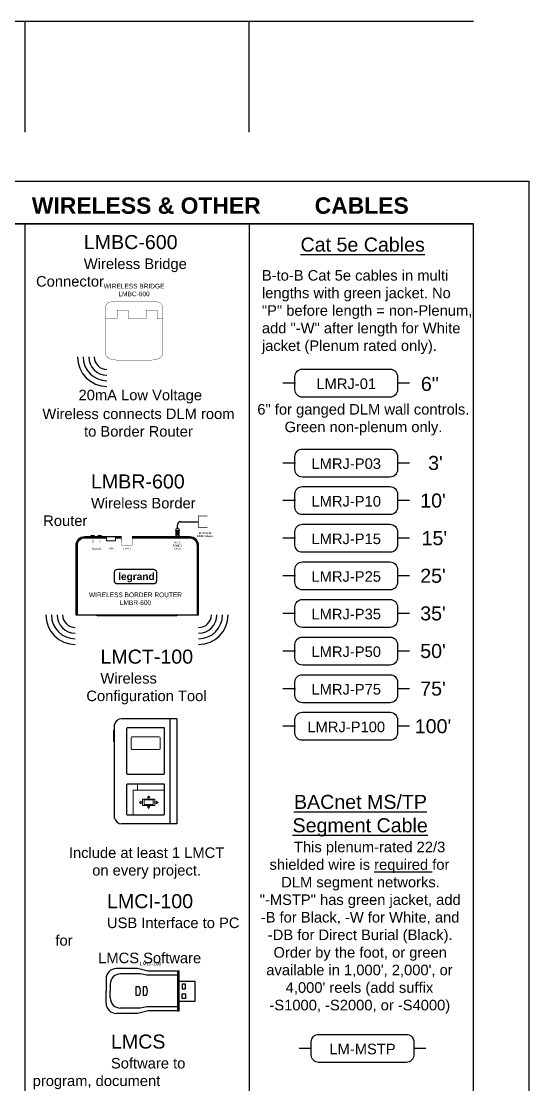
# Model space of a CAD drawing. Header units: inches. Extents: x 59 to 3361, y -1026 to 1732.
# Drawn here: x 2342 to 2586, y 332 to 842 of the extents above; entities that cross this region are included whole.
import ezdxf

# ---------------------------------------------------------------- set-up
doc = ezdxf.new("R2010")
doc.units = ezdxf.units.IN
doc.header["$MEASUREMENT"] = 0
doc.linetypes.add('SLD-Solid', pattern=[0])
doc.styles.add('ARIAL', font='arial.ttf')

# ---------------------------------------------------------------- blocks, each defined once
blk = doc.blocks.new('LMCT-100_TW')
for p, q in [((-15, 2.78, -2.17), (-15, 47.66, -2.17)), ((15, 50.44, 2.17), (-11.54, 50.44, -2.17)), ((15, 50.44, 2.17), (-11.54, 50.44, -2.17)), ((11.69, 50.44, 1.63), (11.69, 0, 1.63)), ((15, 50.44, 2.17), (15, 0, 2.17)), ((-15, 44.89, 2.87), (-15.51, 44.89, 2.87)), ((-15.51, 44.89, 2.87), (-15.51, 39.7, 2.87)), ((-15, 39.7, 2.87), (-15, 44.89, 2.87)), ((-15.51, 39.7, 2.87), (-15, 39.7, 2.87)), ((15, 0, 2.17), (-11.54, 0, -2.17))]:
    blk.add_line(p, q)
at = {"lineweight": 9}
for p, q in [((-6.95, 36.09, 5.63), (-6.95, 41.37, 5.63)), ((-6.59, 41.73, 5.63), (6.59, 41.73, 5.63)), ((6.95, 41.37, 5.63), (6.95, 36.09, 5.63)), ((6.59, 35.73, 5.63), (-6.59, 35.73, 5.63)), ((9, 16.2, 4.74), (-6, 16.2, 4.74)), ((-6, 16.2, 4.74), (-6, 4.2, 4.74)), ((-3.82, 19.2, 4.74), (-3.82, 16.2, 4.74)), ((-2.97, 10.21, 4.74), (-2.14, 10.82, 4.74)), ((-2.14, 9.59, 4.74), (-2.14, 10.82, 4.74)), ((-1.5, 11.87, 4.74), (4.5, 11.87, 4.74)), ((-1.5, 8.87, 4.74), (-1.5, 11.87, 4.74)), ((1.48, 13.31, 4.74), (0.86, 12.47, 4.74)), ((0.86, 12.47, 4.74), (2.09, 12.47, 4.74)), ((1.48, 13.31, 4.74), (2.09, 12.47, 4.74)), ((4.5, 11.87, 4.74), (4.5, 8.87, 4.74)), ((5.14, 9.59, 4.74), (5.14, 10.82, 4.74)), ((5.97, 10.21, 4.74), (5.14, 10.82, 4.74)), ((-2.97, 10.21, 4.74), (-2.14, 9.59, 4.74)), ((4.5, 8.87, 4.74), (-1.5, 8.87, 4.74)), ((0.86, 8.27, 4.74), (2.09, 8.27, 4.74)), ((1.48, 7.43, 4.74), (0.86, 8.27, 4.74)), ((1.48, 7.43, 4.74), (2.09, 8.27, 4.74)), ((5.97, 10.21, 4.74), (5.14, 9.59, 4.74))]:
    blk.add_line(p, q, dxfattribs=at)
for points, elevation in [([(-8.62, 46.24), (8.62, 46.24, -0.414214), (9, 45.86), (9, 24.12, -0.414214), (8.62, 23.75), (-8.62, 23.75, -0.414214), (-9, 24.12), (-9, 45.86, -0.414214)], 5.63), ([(-8.62, 19.2), (8.63, 19.2, -0.414214), (9, 18.82), (9, 4.58, -0.414214), (8.63, 4.2), (-8.62, 4.2, -0.414214), (-9, 4.58), (-9, 18.82, -0.414214)], 4.74)]:
    blk.add_lwpolyline(points, format="xyb", close=True, dxfattribs=dict(elevation=elevation))
for centre, radius, start, end in [((-11.54, 46.89, -2.17), 3.55, 90, 167.4237), ((-11.47, 3.63, -2.17), 3.63, 193.6434, 268.933)]:
    blk.add_arc(centre, radius, start, end)
at = {"lineweight": 9, "extrusion": (-3.23206e-15, 0, -1)}
for centre, start, end in [((6.59, 41.37, -5.63), 0, 90), ((-6.59, 36.09, -5.63), 180, 270)]:
    blk.add_arc(centre, 0.36, start, end, dxfattribs=at)
at = {"lineweight": 9}
for centre, start, end in [((6.59, 41.37, 5.63), 0, 90), ((-6.59, 36.09, 5.63), 180, 270)]:
    blk.add_arc(centre, 0.36, start, end, dxfattribs=at)
for points in [[(-15, 39.7, 6.23), (-15, 44.89, 6.23), (-15.51, 44.89, 6.23), (-15.51, 39.7, 6.23)], [(-15, 44.89, 2.87), (-15, 39.7, 2.87), (-15.51, 39.7, 2.87), (-15.51, 44.89, 2.87)], [(-15.51, 39.7, 6.23), (-15.51, 44.89, 6.23), (-15.51, 44.89, 2.87), (-15.51, 39.7, 2.87)], [(-15.51, 44.89, 2.87), (-15.51, 44.89, 6.23), (-15, 44.89, 6.23), (-15, 44.89, 2.87)], [(-15, 44.89, 6.23), (-15, 39.7, 6.23), (-15, 39.7, 2.87), (-15, 44.89, 2.87)], [(-15, 39.7, 2.87), (-15, 39.7, 6.23), (-15.51, 39.7, 6.23), (-15.51, 39.7, 2.87)], [(3.6, 9.2, 4.74), (-0.77, 9.2, 4.74), (-0.77, 11.5, 4.74), (3.6, 11.5, 4.74)]]:
    blk.add_3dface(points, dxfattribs=at)
for points, invisible_edges in [([(0.3, 11.5, 5.09), (1.41, 11.5, 5.2), (3.6, 11.5, 4.74), (-0.77, 11.5, 4.74)], 2), ([(-0.77, 9.2, 4.74), (0.3, 9.2, 5.09), (0.3, 11.5, 5.09), (-0.77, 11.5, 4.74)], 2), ([(1.41, 11.5, 5.2), (0.3, 11.5, 5.09), (0.3, 9.2, 5.09), (1.41, 9.2, 5.2)], 10), ([(3.6, 11.5, 4.74), (1.41, 11.5, 5.2), (2.53, 11.5, 5.09)], 1), ([(1.41, 9.2, 5.2), (2.53, 9.2, 5.09), (2.53, 11.5, 5.09), (1.41, 11.5, 5.2)], 10), ([(3.6, 11.5, 4.74), (2.53, 11.5, 5.09), (2.53, 9.2, 5.09), (3.6, 9.2, 4.74)], 2), ([(-0.77, 9.2, 4.74), (3.6, 9.2, 4.74), (1.41, 9.2, 5.2), (0.3, 9.2, 5.09)], 2), ([(1.41, 9.2, 5.2), (3.6, 9.2, 4.74), (2.53, 9.2, 5.09)], 1)]:
    blk.add_3dface(points, dxfattribs=dict(at, invisible_edges=invisible_edges))
blk = doc.blocks.new('*U188')
for p, q in [((20.11, 14.38), (6.67, 14.38)), ((27.11, 12.8), (20.11, 14.38)), ((0, 7.71), (0, 0)), ((21.82, 10.97), (9.36, 10.97)), ((26.24, 10.23), (21.82, 10.97)), ((45.81, 10.23), (26.24, 10.23)), ((45.81, 12.8), (27.11, 12.8)), ((45.81, 10.23), (45.81, 10.23)), ((0, -7.71), (0, 0)), ((2.69, 4.3), (2.69, 0)), ((2.69, -4.3), (2.69, 0)), ((19.41, 2.79), (21.17, 2.79)), ((19.41, -2.84), (19.41, 2.79)), ((19.41, 2.79), (21.17, 2.79)), ((19.41, -2.84), (19.41, 2.79)), ((23.95, 2.79), (25.7, 2.79)), ((23.95, -2.84), (23.95, 2.79)), ((23.95, 2.79), (25.7, 2.79)), ((23.95, -2.84), (23.95, 2.79)), ((21.17, -2.84), (19.41, -2.84)), ((21.17, -2.84), (19.41, -2.84)), ((25.7, -2.84), (23.95, -2.84)), ((25.7, -2.84), (23.95, -2.84)), ((21.82, -10.97), (9.36, -10.97)), ((27.11, -12.8), (20.11, -14.38)), ((26.24, -10.23), (21.82, -10.97)), ((45.81, -10.23), (26.24, -10.23)), ((45.81, -12.8), (27.11, -12.8)), ((45.81, -10.23), (45.81, -10.23)), ((20.11, -14.38), (6.67, -14.38))]:
    blk.add_line(p, q)
for points in [[(46.84, 12.8), (45.81, 12.8), (45.81, -12.8), (46.84, -12.8)], [(46.84, 6.24), (57.01, 6.24), (57.01, -6.75), (46.84, -6.75)], [(48.77, 1.35), (50.96, 1.35), (50.96, 4.31), (48.77, 4.31)], [(48.77, -1.87), (50.96, -1.87), (50.96, -4.82), (48.77, -4.82)]]:
    blk.add_lwpolyline(points, close=True)
for centre, radius, start, end in [((6.67, 7.71), 6.67, 90, 180), ((9.36, 4.3), 6.67, 90, 180), ((17.67, -0.02), 4.49, 321.16817, 38.83183), ((22.2, -0.02), 4.49, 321.16817, 38.83183), ((9.36, -4.3), 6.67, 180, 270), ((6.67, -7.71), 6.67, 180, 270)]:
    blk.add_arc(centre, radius, start, end)
at = {"insert": (28.51, 18.62), "char_height": 2.25, "width": 56.9981, "attachment_point": 2, "style": 'ARIAL'}
blk.add_mtext('LMCI-100', dxfattribs=at)
blk = doc.blocks.new('*U249')
at = {"insert": (0, -0.08), "char_height": 1.25, "attachment_point": 5, "style": 'ARIAL', "bg_fill": 3, "box_fill_scale": 1, "bg_fill_color": 256, "bg_fill_transparency": 0}
blk.add_mtext_dynamic_manual_height_columns('LMRJ-01', width=12.0337, gutter_width=70, heights=[2.35], dxfattribs=at)
blk.add_lwpolyline([(-5.21, 1.66), (5.21, 1.66, -0.414214), (6.09, 0.78), (6.09, -0.78, -0.414214), (5.21, -1.66), (-5.21, -1.66, -0.414214), (-6.09, -0.78), (-6.09, 0.78, -0.414214)], format="xyb", close=True)
blk = doc.blocks.new('*U254')
blk.add_lwpolyline([(-5.21, 1.66), (5.21, 1.66, -0.414214), (6.09, 0.78), (6.09, -0.78, -0.414214), (5.21, -1.66), (-5.21, -1.66, -0.414214), (-6.09, -0.78), (-6.09, 0.78, -0.414214)], format="xyb", close=True)
at = {"insert": (0, -0.08), "char_height": 1.25, "attachment_point": 5, "style": 'ARIAL', "bg_fill": 3, "box_fill_scale": 1, "bg_fill_color": 256, "bg_fill_transparency": 0}
blk.add_mtext_dynamic_manual_height_columns('LMRJ-P15', width=12.0337, gutter_width=70, heights=[0], dxfattribs=at)
blk = doc.blocks.new('*U255')
blk.add_lwpolyline([(-5.21, 1.66), (5.21, 1.66, -0.414214), (6.09, 0.78), (6.09, -0.78, -0.414214), (5.21, -1.66), (-5.21, -1.66, -0.414214), (-6.09, -0.78), (-6.09, 0.78, -0.414214)], format="xyb", close=True)
at = {"insert": (0, -0.08), "char_height": 1.25, "attachment_point": 5, "style": 'ARIAL', "bg_fill": 3, "box_fill_scale": 1, "bg_fill_color": 256, "bg_fill_transparency": 0}
blk.add_mtext_dynamic_manual_height_columns('LMRJ-P25', width=12.0337, gutter_width=70, heights=[0], dxfattribs=at)
blk = doc.blocks.new('*U259')
blk.add_lwpolyline([(-5.21, 1.66), (5.21, 1.66, -0.414214), (6.09, 0.78), (6.09, -0.78, -0.414214), (5.21, -1.66), (-5.21, -1.66, -0.414214), (-6.09, -0.78), (-6.09, 0.78, -0.414214)], format="xyb", close=True)
at = {"insert": (0, -0.08), "char_height": 1.25, "attachment_point": 5, "style": 'ARIAL', "bg_fill": 3, "box_fill_scale": 1, "bg_fill_color": 256, "bg_fill_transparency": 0}
blk.add_mtext_dynamic_manual_height_columns('LMRJ-P35', width=12.0337, gutter_width=70, heights=[0], dxfattribs=at)
blk = doc.blocks.new('*U256')
blk.add_lwpolyline([(-5.21, 1.66), (5.21, 1.66, -0.414214), (6.09, 0.78), (6.09, -0.78, -0.414214), (5.21, -1.66), (-5.21, -1.66, -0.414214), (-6.09, -0.78), (-6.09, 0.78, -0.414214)], format="xyb", close=True)
at = {"insert": (0, -0.08), "char_height": 1.25, "attachment_point": 5, "style": 'ARIAL', "bg_fill": 3, "box_fill_scale": 1, "bg_fill_color": 256, "bg_fill_transparency": 0}
blk.add_mtext_dynamic_manual_height_columns('LMRJ-P50', width=12.0337, gutter_width=70, heights=[0], dxfattribs=at)
blk = doc.blocks.new('*U260')
blk.add_lwpolyline([(-5.21, 1.66), (5.21, 1.66, -0.414214), (6.09, 0.78), (6.09, -0.78, -0.414214), (5.21, -1.66), (-5.21, -1.66, -0.414214), (-6.09, -0.78), (-6.09, 0.78, -0.414214)], format="xyb", close=True)
at = {"insert": (0, -0.08), "char_height": 1.25, "attachment_point": 5, "style": 'ARIAL', "bg_fill": 3, "box_fill_scale": 1, "bg_fill_color": 256, "bg_fill_transparency": 0}
blk.add_mtext_dynamic_manual_height_columns('LMRJ-P75', width=12.0337, gutter_width=70, heights=[0], dxfattribs=at)
blk = doc.blocks.new('*U257')
blk.add_lwpolyline([(-5.21, 1.66), (5.21, 1.66, -0.414214), (6.09, 0.78), (6.09, -0.78, -0.414214), (5.21, -1.66), (-5.21, -1.66, -0.414214), (-6.09, -0.78), (-6.09, 0.78, -0.414214)], format="xyb", close=True)
at = {"insert": (0, -0.08), "char_height": 1.25, "attachment_point": 5, "style": 'ARIAL', "bg_fill": 3, "box_fill_scale": 1, "bg_fill_color": 256, "bg_fill_transparency": 0}
blk.add_mtext_dynamic_manual_height_columns('LMRJ-P100', width=12.0337, gutter_width=70, heights=[0], dxfattribs=at)
blk = doc.blocks.new('*U258')
blk.add_lwpolyline([(-5.21, 1.66), (5.21, 1.66, -0.414214), (6.09, 0.78), (6.09, -0.78, -0.414214), (5.21, -1.66), (-5.21, -1.66, -0.414214), (-6.09, -0.78), (-6.09, 0.78, -0.414214)], format="xyb", close=True)
at = {"insert": (0, -0.08), "char_height": 1.25, "attachment_point": 5, "style": 'ARIAL', "bg_fill": 3, "box_fill_scale": 1, "bg_fill_color": 256, "bg_fill_transparency": 0}
blk.add_mtext_dynamic_manual_height_columns('LM-MSTP', width=12.0337, gutter_width=70, heights=[0.822], dxfattribs=at)
blk = doc.blocks.new('*U252')
blk.add_lwpolyline([(-5.21, 1.66), (5.21, 1.66, -0.414214), (6.09, 0.78), (6.09, -0.78, -0.414214), (5.21, -1.66), (-5.21, -1.66, -0.414214), (-6.09, -0.78), (-6.09, 0.78, -0.414214)], format="xyb", close=True)
at = {"insert": (0, -0.08), "char_height": 1.25, "attachment_point": 5, "style": 'ARIAL', "bg_fill": 3, "box_fill_scale": 1, "bg_fill_color": 256, "bg_fill_transparency": 0}
blk.add_mtext_dynamic_manual_height_columns('LMRJ-P03', width=12.0337, gutter_width=70, heights=[0.822], dxfattribs=at)
blk = doc.blocks.new('*U253')
blk.add_lwpolyline([(-5.21, 1.66), (5.21, 1.66, -0.414214), (6.09, 0.78), (6.09, -0.78, -0.414214), (5.21, -1.66), (-5.21, -1.66, -0.414214), (-6.09, -0.78), (-6.09, 0.78, -0.414214)], format="xyb", close=True)
at = {"insert": (0, -0.08), "char_height": 1.25, "attachment_point": 5, "style": 'ARIAL', "bg_fill": 3, "box_fill_scale": 1, "bg_fill_color": 256, "bg_fill_transparency": 0}
blk.add_mtext_dynamic_manual_height_columns('LMRJ-P10', width=12.0337, gutter_width=70, heights=[0], dxfattribs=at)
blk = doc.blocks.new('LMBR-600_TW')
for p, q in [((18.67, 40.4), (19.07, 41.55)), ((19.94, 41.55), (19.07, 41.55)), ((19.5, 41.55), (19.5, 43.3)), ((19.94, 41.55), (20.33, 40.4)), ((20.94, 44.74), (29.46, 44.74)), ((20.33, 40.05), (18.67, 40.05)), ((20.33, 39.7), (18.67, 39.7)), ((20.33, 39.36), (18.67, 39.36)), ((20.33, 39.01), (18.67, 39.01)), ((20.33, 38.66), (18.67, 38.66)), ((20.33, 38.31), (18.67, 38.31))]:
    blk.add_line(p, q)
at = {"color": 7, "linetype": 'SLD-Solid', "lineweight": 15}
for p, q in [((-14.54, 37.46), (-14.54, 35.65)), ((-10.32, 35.65), (-10.32, 37.46)), ((-14.55, 35.65), (-10.32, 35.65))]:
    blk.add_line(p, q, dxfattribs=at)
at = {"linetype": 'Continuous', "const_width": 0.154}
for points in [[(33.84, 47.72), (29.46, 47.72), (29.46, 41.75), (33.84, 41.75)], [(33.84, 47.72), (33.84, 47.72), (33.84, 47.72), (33.84, 47.72), (33.84, 47.72), (33.84, 47.37), (29.82, 47.37), (29.82, 42.11), (33.84, 42.11), (33.84, 41.75)]]:
    blk.add_lwpolyline(points, dxfattribs=at)
for points in [[(-7.48, 37.46), (-25.21, 37.46, 0.414214), (-29.38, 33.29), (-29.38, 0.01), (29.68, 0.01), (29.68, 33.29, 0.414214), (25.51, 37.46), (-2.23, 37.46)], [(-14.54, 36.85), (-25.21, 36.85, 0.414214), (-28.77, 33.29), (-28.77, 0.06)], [(29.07, 0.06), (29.07, 33.29, 0.414214), (25.51, 36.85), (-2.23, 36.85)]]:
    blk.add_lwpolyline(points, format="xyb")
for points in [[(-21.98, 38.14), (-20.61, 38.14), (-20.61, 37.46), (-21.98, 37.46)], [(-18.6, 38.14), (-17.24, 38.14), (-17.24, 37.46), (-18.6, 37.46)], [(18.67, 37.46), (20.33, 37.46), (20.33, 40.4), (18.67, 40.4)], [(-19.16, 0.01), (19.16, 0.01), (19.2, -0.44), (-19.12, -0.44)]]:
    blk.add_lwpolyline(points, close=True)
blk.add_lwpolyline([(-7.48, 36.85), (-10.32, 36.85)])
at = {"const_width": 0.18}
blk.add_lwpolyline([(-7.48, 37.46), (-7.48, 37.46), (-7.48, 37.46), (-7.48, 37.46), (-7.48, 37.46), (-7.48, 37.46), (-7.47, 33.43), (-2.22, 33.43), (-2.23, 37.46), (-2.23, 37.46)], dxfattribs=at)
blk.add_lwpolyline([(-9.39, 21.95), (7.98, 21.95, -0.414214), (9.37, 20.57), (9.37, 16.23, -0.414214), (7.98, 14.84), (-9.39, 14.84, -0.414214), (-10.78, 16.23), (-10.78, 20.57, -0.414214)], format="xyb", close=True)
for centre, radius, start, end in [((20.94, 43.3), 1.44, 90, 180), ((-29.6, 0.01), 14.18, 180, 270), ((-29.6, 0.01), 11.48, 180, 270), ((-29.6, 0.01), 8.79, 180, 270), ((-29.6, 0.01), 6.1, 180, 270), ((29.68, 0.01), 6.1, 270, 0), ((29.68, 0.01), 14.18, 270, 0), ((29.68, 0.01), 11.48, 270, 0), ((29.68, 0.01), 8.79, 270, 0)]:
    blk.add_arc(centre, radius, start, end)
at = {"style": 'ARIAL'}
for s, insert, char_height, width, attachment_point in [('B', (-21.08, 35.77), 0.9, 0.7804, 2), ('{\\T0.9;DLM Cat 5e\\P24VDC Adaptor}', (32.73, 37.13), 0.8996, 29.7245, 8), ('Buttons', (-19.36, 32.25), 0.9, 29.7245, 2), ('A', (-17.92, 35.73), 0.9, 0.7804, 2), ('USB', (-12.61, 32.36), 0.9, 29.7245, 2), ('LAN 1', (-4.7, 32.32), 0.9, 29.7245, 2), ('{\\T0.9;24VDC\\PPOWER\\PINPUT}', (19.4, 31.29), 0.8996, 29.7245, 8), ('{\\fArial|b1|i0|c0|p34;legrand}', (-0.24, 20.2), 3.4717, 28.4471, 2), ('WIRELESS BORDER ROUTER\\PLMBR-600', (-0.68, 10.77), 2.25, 46.1147, 2)]:
    blk.add_mtext(s, dxfattribs=dict(at, insert=insert, char_height=char_height, width=width, attachment_point=attachment_point))
blk = doc.blocks.new('*U312')
at = {"linetype": 'Continuous', "const_width": 0.154}
for points in [[(0.01, 7.94), (-11.01, 7.94, 0.414214), (-13.79, 5.15), (-13.79, -16.47, 0.329956), (-11.2, -19.51, 0.013489), (-8.51, -20, 0.012508), (0.01, -20, 0.013489)], [(0.01, 7.94), (11.02, 7.94, -0.414214), (13.81, 5.15), (13.81, -16.47, -0.329956), (11.21, -19.51, -0.01354), (8.51, -20, -0.012208), (0.01, -20, -0.01354)]]:
    blk.add_lwpolyline(points, format="xyb", dxfattribs=at)
blk.add_lwpolyline([(-13.79, 0), (-8.1, 0), (-8.1, 4.03), (-2.84, 4.03), (-2.84, 0), (5.83, 0), (5.83, 4.03), (11.09, 4.03), (11.09, 0), (13.81, 0)], dxfattribs=at)
for radius in [14.18, 11.48, 8.79, 6.1]:
    blk.add_arc((-13, -18.42), radius, 180, 270)
at = {"insert": (0.01, 16.68), "char_height": 2.25, "width": 40.9705, "attachment_point": 2, "style": 'ARIAL'}
blk.add_mtext('WIRELESS BRIDGE\\PLMBC-600', dxfattribs=at)

msp = doc.modelspace()

# ---------------------------------------------------------------- linework, layer by layer
for p, q in [((1480.77, 842.49), (2559.03, 842.49)), ((2343.38, 842.49), (2343.38, 789.27)), ((2451.21, 789.27), (2451.21, 842.49)), ((1480.77, 745.14), (2559.03, 745.14)), ((2343.38, 745.14), (2343.38, 69.52)), ((2379.33, 745.14), (2363.23, 745.14)), ((2451.21, 745.14), (2451.21, 69.52)), ((2469.18, 745.14), (2559.03, 745.14)), ((2528.27, 668.67), (2467.38, 668.67)), ((2481.98, 668.67), (2476.19, 668.67)), ((2528.27, 630.29), (2467.38, 630.29)), ((2481.98, 630.29), (2476.19, 630.29)), ((2528.27, 612.23), (2467.38, 612.23)), ((2481.98, 612.23), (2476.19, 612.23)), ((2528.27, 594.17), (2467.38, 594.17)), ((2481.98, 594.17), (2476.19, 594.17)), ((2528.27, 576.1), (2467.38, 576.1)), ((2481.98, 576.1), (2476.19, 576.1)), ((2528.27, 558.04), (2467.38, 558.04)), ((2481.98, 558.04), (2476.19, 558.04)), ((2528.27, 539.97), (2467.38, 539.97)), ((2481.98, 539.97), (2476.19, 539.97)), ((2528.27, 521.91), (2467.38, 521.91)), ((2481.98, 521.91), (2476.19, 521.91)), ((2528.27, 503.84), (2467.38, 503.84)), ((2481.98, 503.84), (2476.19, 503.84)), ((2536.09, 349.14), (2475.2, 349.14))]:
    msp.add_line(p, q)
for points in [[(1461.06, 765.62), (2585.54, 765.62), (2585.54, 38.02), (1461.06, 38.02)], [(1480.77, 69.52), (2559.03, 69.52), (2559.03, 745.14), (1480.77, 745.14)]]:
    msp.add_lwpolyline(points, close=True)

# ---------------------------------------------------------------- block references
for name, p in [('*U312', (2395.82, 699.73)), ('LMBR-600_TW', (2397.2, 557.36)), ('LMCT-100_TW', (2401.38, 457.01))]:
    msp.add_blockref(name, p)
at = {"xscale": 0.75, "yscale": 0.75, "zscale": 0.75}
msp.add_blockref('*U188', (2382.35, 376.7), dxfattribs=at)

# ---------------------------------------------------------------- texts
at = {"style": 'ARIAL'}
for s, width, heights, insert, char_height, attachment_point in [('{\\fArial|b1|i0|c0|p34;WIRELESS & OTHER}', 117.8147, [0], (2401.71, 753.91), 7.875, 5), ('{\\fArial|b1|i0|c0|p34;CABLES}', 44.7718, [0], (2505.26, 753.92), 7.875, 5), ('\\pi22.964;{\\H1.3333x;LMBC-600\\P\\pi2.8655;}Wireless Bridge Connector', 89.8563, [0], (2348.72, 739.8), 5.0625, 1), ('\\pi15.465;{\\H1.3333x;\\LCat 5e Cables}', 89.8503, [34.46], (2460.38, 738.6), 5.0625, 1), ('6"', 27.1513, [0], (2537.99, 668.26), 6.75, 5), ('\\pi15.496;{\\C1;20mA Low Voltage}', 89.8563, [0], (2353.64, 665.5), 5.0625, 1), ("3'", 6.6702, [0], (2540.69, 630.29), 6.75, 5), ('\\pi22.964;{\\H1.3333x;LMBR-600\\P\\pi8.1749;}Wireless Border Router', 89.8563, [0], (2352.15, 624.83), 5.0625, 1), ("10'", 11.9145, [0], (2539.52, 612.23), 6.75, 5), ("15'", 6.6702, [0], (2540.18, 594.17), 6.75, 5), ("25'", 11.9145, [0], (2539.52, 576.1), 6.75, 5), ("35'", 11.9145, [0], (2539.52, 558.04), 6.75, 5), ("50'", 11.9145, [0], (2539.52, 539.97), 6.75, 5), ('\\pi23.228;{\\H1.3333x;LMCT-100\\P\\pi31.552;}Wireless \\P\\pi16.458;Configuration Tool', 89.8563, [0], (2356.45, 540.68), 5.0625, 1), ("75'", 11.9145, [0], (2539.52, 521.91), 6.75, 5), ("100'", 17.1589, [0], (2539.52, 503.84), 6.75, 5), ('\\pi16.946;{\\H1.3333x;\\LBACnet MS/TP\\P\\pi16.269;Segment Cable\\P\\pi12.241;}This plenum-rated 22/3 \\P\\pi5.1807;shielded wire is {\\Lrequired} for \\P\\pi10.815;DLM segment networks. \\P\\pi0.47216;"-MSTP" has green jacket, add \\P\\pi0.97807;-B for Black, -W for White, and \\P\\pi4.3744;-DB for Direct Burial (Black).  \\P\\pi7.1042;Order by the foot, or green \\P\\pi3.6423;available in 1,000\', 2,000\', or \\P\\pi12.964;4,000\' reels (add suffix \\P\\pi5.1583;-S1000, -S2000, or -S4000)', 96.7209, [0], (2455.75, 470.92), 5.0625, 1), ('\\pi24.798;{\\H1.3333x;LMCI-100\\P\\pi8.2095;}USB Interface to PC for \\P\\pi20.572;LMCS Software', 89.8563, [0], (2358.02, 423.23), 5.0625, 1), ('\\pi37.618;{\\H1.3333x;LMCS\\P\\pi0.78038;}Software to program, document \\P\\pi0.070731;and upgrade DLM room devices \\P\\pi0.15188;(via LMCI-100 or NB-ROUTER). \\P\\pi7.4331;Available from WS Website{\\H1.3333x; \\P\\pi16.436;\\fArial|b0|i1|c0|p34;\\H0.75002x;(Computer by Others)}', 100.2519, [0], (2347.1, 355.8), 5.0625, 1)]:
    msp.add_mtext_dynamic_manual_height_columns(s, width=width, gutter_width=70, heights=heights, dxfattribs=dict(at, insert=insert, char_height=char_height, attachment_point=attachment_point))
at = {"char_height": 5.0625, "style": 'ARIAL'}
for s, insert, width, attachment_point in [('B-to-B Cat 5e cables in multi lengths with green jacket. No "P" before length = non-Plenum, add "-W" after length for White jacket (Plenum rated only).', (2457.28, 722.98), 101.1897, 1), ('Wireless connects DLM room to Border Router', (2397.93, 656.48), 96.7329, 2), ('\\pi3.9378;6" for ganged DLM wall controls. \\P\\pi17.038;Green non-plenum only.', (2451.14, 658.63), 108.9598, 1), ('\\pi0.40058;Include at least 1 LMCT \\P\\pi11.627;on every project.', (2364.1, 445.67), 74.6874, 1)]:
    msp.add_mtext(s, dxfattribs=dict(at, insert=insert, width=width, attachment_point=attachment_point))

# ---------------------------------------------------------------- next in the draw order: block references
at = {"xscale": 4.04999999999995, "yscale": 4.04999999999995, "zscale": 4.04999999999995}
for name, p in [('*U249', (2497.82, 668.67)), ('*U252', (2497.82, 630.29)), ('*U253', (2497.82, 612.23)), ('*U254', (2497.82, 594.17)), ('*U255', (2497.82, 576.1)), ('*U259', (2497.82, 558.04)), ('*U256', (2497.82, 539.97)), ('*U260', (2497.82, 521.91)), ('*U257', (2497.82, 503.84)), ('*U258', (2505.64, 349.14))]:
    msp.add_blockref(name, p, dxfattribs=at)

# ---------------------------------------------------------------- next in the draw order: linework, layer by layer
for p, q in [((2528.27, 539.97), (2522.47, 539.97)), ((2528.27, 521.91), (2522.47, 521.91)), ((2528.27, 503.84), (2522.47, 503.84))]:
    msp.add_line(p, q)

doc.saveas('drawing.dxf')
